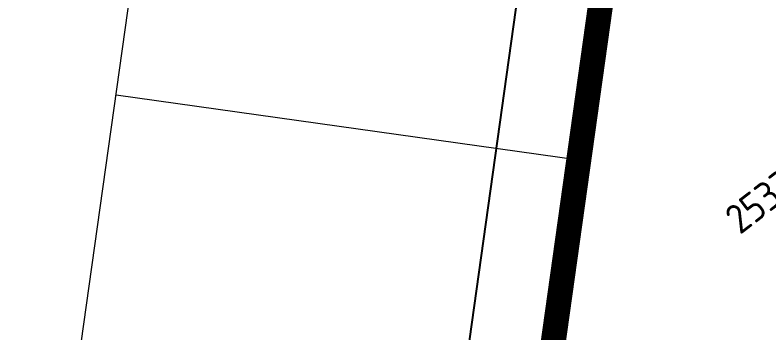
# Model space of a CAD drawing. Extents: x 296374 to 298792, y 6267790 to 6270844.
# Drawn here: x 297912.42 to 297957.6, y 6270003.42 to 6270022.43 of the extents above; entities that cross this region are included whole.
import ezdxf

# ---------------------------------------------------------------- set-up
doc = ezdxf.new("R2010")
doc.units = 0
doc.linetypes.add('DASHDOT', pattern=[7, 5, -2])
doc.linetypes.add('DASHED', pattern=[0.75, 0.5, -0.25])
for name, color, linetype in [('_User_Boundary_Stage25', 252, 'DASHDOT'), ('_User_xref', 6, 'Continuous'), ('X-Masterplan_LotLayout_P2$0$D-LO-Stage 25', 251, 'Continuous'), ('X-Masterplan_LotLayout_P2$0$D-RD-Future_BDY', 251, 'Continuous'), ('XR-600340-P4-CI-DESIGN (06032016)$0$GN-ANNO-LOT-No.', 251, 'Continuous')]:
    doc.layers.add(name, color=color, linetype=linetype)
doc.layers.add('Viewports', color=6, linetype='Continuous', plot=False)
doc.styles.add('XR-600340-P4-CI-DESIGN (06032016)$0$CDD_AN-ISOCP', font='isocp.shx')

# ---------------------------------------------------------------- blocks, each defined once
blk = doc.blocks.new('XR-600340-P4-CI-DESIGN (06032016)')
at = {"layer": 'XR-600340-P4-CI-DESIGN (06032016)$0$GN-ANNO-LOT-No.', "linetype": 'ByBlock', "insert": (297957.089, 6270011.308), "char_height": 1.75, "attachment_point": 5, "rotation": 37.4542, "style": 'XR-600340-P4-CI-DESIGN (06032016)$0$CDD_AN-ISOCP'}
blk.add_mtext('2533', dxfattribs=at)
blk = doc.blocks.new('X-Masterplan_LotLayout_P2')
at = {"layer": 'X-Masterplan_LotLayout_P2$0$D-LO-Stage 25'}
blk.add_line((297942.893, 6269990.2), (297948.859, 6270032.675), dxfattribs=at)
at = {"layer": 'X-Masterplan_LotLayout_P2$0$D-RD-Future_BDY', "lineweight": 0}
blk.add_line((297946.201, 6270013.753), (297918.473, 6270017.648), dxfattribs=at)
at = {"layer": 'X-Masterplan_LotLayout_P2$0$D-RD-Future_BDY', "lineweight": 0, "flags": 128}
blk.add_lwpolyline([(297914.894, 6269992.164), (297924.629, 6270061.468)], dxfattribs=at)

msp = doc.modelspace()

# ---------------------------------------------------------------- linework, layer by layer
at = {"layer": '_User_Boundary_Stage25', "linetype": 'DASHED', "lineweight": -3, "ltscale": 10, "const_width": 1.5, "flags": 128}
msp.add_lwpolyline([(297948.859, 6270032.675), (297942.893, 6269990.2, -0.083685), (297919.188, 6269986.897), (297914.894, 6269992.164), (297914.952, 6269992.576), (297899.107, 6269994.802), (297897.979, 6269986.773), (297845.654, 6269994.123), (297834.518, 6269916, 0.033879), (297832.694, 6269890.496), (297837.81, 6269886.026), (297839.468, 6269870.112), (297838.731, 6269870.035), (297834.371, 6269864.66), (297861.196, 6269606.413), (297889.054, 6269609.317), (297864.199, 6269847.554), (297906.071, 6269851.919, 0.131604), (297994.508, 6269885.77), (298008.975, 6269866.915), (298031.189, 6269883.959), (298030.632, 6269884.686), (298043.459, 6269894.252), (298037.067, 6269902.583), (298059.94, 6269920.132), (298052.331, 6269930.049), (298091.603, 6269960.181), (298101.647, 6269947.09), (298123.862, 6269964.135), (298127.819, 6269958.978), (298140.513, 6269968.717), (298136.555, 6269973.874), (298156.39, 6269989.092), (298146.347, 6270002.183), (298206.456, 6270048.302), (298223.5, 6270026.087), (298241.748, 6270040.088), (298242.671, 6270047.098), (298256.158, 6270057.446), (298230.596, 6270090.763), (298231.532, 6270097.791), (298221.305, 6270111.12), (298219.543, 6270109.769), (298212.533, 6270110.692), (298170.409, 6270165.594), (298158.667, 6270156.585), (298157.744, 6270149.574), (298139.495, 6270135.575), (298122.438, 6270157.777), (298062.361, 6270111.683), (298069.664, 6270102.191), (298079.418, 6270089.479), (298063.52, 6270077.281), (298056.509, 6270078.204), (298043.815, 6270068.464), (298042.892, 6270061.454), (298024.644, 6270047.453), (298007.6, 6270069.668), (297957.756, 6270031.426), (297948.859, 6270032.675)], format="xyb", dxfattribs=at)
at = {"layer": 'Viewports', "lineweight": -3, "flags": 128}
msp.add_lwpolyline([(298215.239, 6270115.379), (298171.333, 6270172.605), (298153.98, 6270159.291), (298153.057, 6270152.281), (298140.416, 6270142.583), (298122.128, 6270166.387), (298054.115, 6270114.201), (298065.699, 6270099.145), (298072.407, 6270090.402), (298062.119, 6270082.508), (298055.109, 6270083.432), (298039.128, 6270071.171), (298038.205, 6270064.16), (298025.567, 6270054.464), (298007.31, 6270078.259), (297955.163, 6270038.249), (297944.796, 6270039.696), (297938.392, 6269994.1, -0.063513), (297921.586, 6269991.868), (297920.149, 6269993.631), (297920.599, 6269996.832), (297894.851, 6270000.449)], format="xyb", dxfattribs=at)

# ---------------------------------------------------------------- block references
at = {"layer": '_User_xref', "color": 6}
msp.add_blockref('X-Masterplan_LotLayout_P2', (0, 0), dxfattribs=at)
at = {"layer": '_User_xref', "color": 6, "lineweight": -3}
msp.add_blockref('XR-600340-P4-CI-DESIGN (06032016)', (0, 0), dxfattribs=at)

doc.saveas('drawing.dxf')
